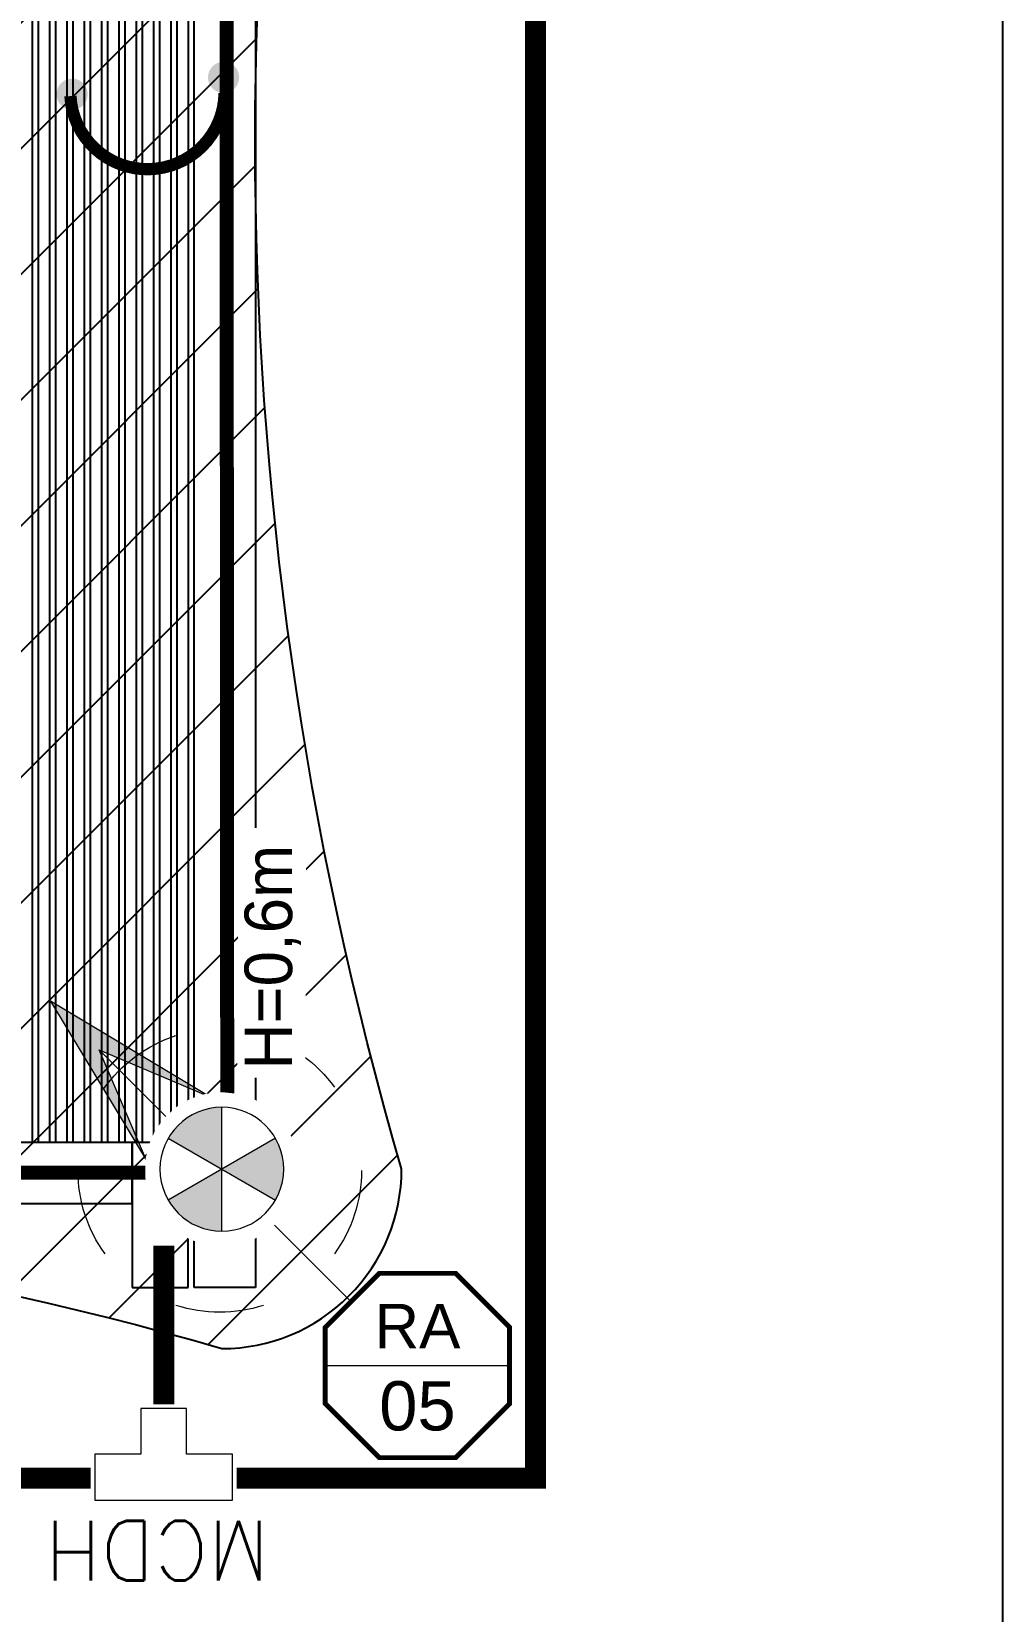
# Model space of a CAD drawing. Header units: millimetres. Extents: x -107267 to 109426, y -98906 to 83910.
# Drawn here: x 22849 to 26316, y -16538 to -10897 of the extents above; entities that cross this region are included whole.
import ezdxf
from ezdxf.enums import TextEntityAlignment as Align

# ---------------------------------------------------------------- set-up
doc = ezdxf.new("R2010")
doc.units = ezdxf.units.MM
for name, pattern in [('ACAD_ISO10W100', [18, 12, -3, 0, -3]), ('ACAD_ISO12W100', [21, 12, -3, 0, -3, 0, -3]), ('HIDDEN2', [0.1875, 0.125, -0.0625])]:
    doc.linetypes.add(name, pattern=pattern)
for name, color, linetype in [('00 - wipout', 1, 'Continuous'), ('00 - ZONA DE PROTEÇÃO', 4, 'Continuous'), ('Top (Plan) View-MISC', 7, 'Continuous')]:
    doc.layers.add(name, color=color, linetype=linetype)
for name, color, linetype, lineweight in [('000-M3G-MALHA NOVA', 5, 'ACAD_ISO10W100', 0), ('00_m3g_spda.capt_novo', 5, 'Continuous', 9), ('00_m3g_spda_ater_cabo50', 1, 'Continuous', 9), ('00_SPDA_captacao_novo', 5, 'Continuous', 9)]:
    doc.layers.add(name, color=color, linetype=linetype, lineweight=lineweight)
doc.styles.add('ARIAL', font='arial.ttf')
doc.styles.add('PDR2.0', font='romans.shx', dxfattribs={"height": 2})

# ---------------------------------------------------------------- blocks, each defined once
blk = doc.blocks.new('*U24')
at = {"lineweight": 9, "style": 'PDR2.0'}
blk.add_text('MCDH', height=1.7, dxfattribs=at).set_placement((-3.015, 1.248))
at = {"color": 255, "lineweight": 0}
blk.add_wipeout([(-2.085, 0.773), (-2.085, -0.773), (-0.773, -0.773), (-0.773, -2.085), (0.773, -2.085), (0.773, -0.773), (2.085, -0.773), (2.085, 0.773)], dxfattribs=at)
at = {"lineweight": 9}
blk.add_lwpolyline([(-0.656, -0.656), (-0.656, -1.968), (0.656, -1.968), (0.656, -0.656), (1.968, -0.656), (1.968, 0.656), (0.656, 0.656), (-0.656, 0.656), (-1.968, 0.656), (-1.968, -0.656)], close=True, dxfattribs=at)
blk = doc.blocks.new('M3G_P_PONTOS DESC')
blk.add_wipeout([(-1.552, 3.747), (-3.747, 1.552), (-3.747, -1.552), (-1.552, -3.747), (1.552, -3.747), (3.747, -1.552), (3.747, 1.552), (1.552, 3.747)])
blk.add_wipeout([(-3.747, 1.552), (-3.747, -1.552), (-1.552, -3.747), (1.552, -3.747), (3.747, -1.552), (3.747, 1.552), (1.552, 3.747), (-1.552, 3.747)])
blk.add_line((-3.747, 0), (3.747, 0))
at = {"const_width": 0.2}
blk.add_lwpolyline([(3.747, 1.552), (1.552, 3.747), (-1.552, 3.747), (-3.747, 1.552), (-3.747, -1.552), (-1.552, -3.747), (1.552, -3.747), (3.747, -1.552)], close=True, dxfattribs=at)
at = {"style": 'ARIAL'}
for tag, height, p in [('PREDIO', 2.3, (0, 0.704)), ('PONTO', 2, (0, -2.639))]:
    blk.add_attdef(tag, text='', height=height, dxfattribs=at).set_placement(p, align=Align.CENTER)
blk = doc.blocks.new('*U274')
at = {"lineweight": 9}
h = blk.add_hatch(color=256, dxfattribs=at)
h.dxf.hatch_style = 1
h.paths.add_polyline_path([(-4.834, -4.833), (-2.095, -0.287), (-3.443, -3.444), (-0.284, -2.101)])
for p, q in [((0, 0), (3.796, 3.792)), ((-3.443, -3.444), (-0.854, -0.856))]:
    blk.add_line(p, q, dxfattribs=at)
blk.add_lwpolyline([(-4.834, -4.833), (-2.095, -0.287), (-3.443, -3.444), (-0.284, -2.101)], close=True, dxfattribs=at)
for start, end in [(72, 108), (144, 180), (0, 36), (214.9534, 252), (288, 324)]:
    blk.add_arc((0, 0), 4.051, start, end, dxfattribs=at)
at = {"layer": '00_m3g_spda_ater_cabo50', "linetype": 'ACAD_ISO12W100', "ltscale": 75, "const_width": 0.375}
blk.add_lwpolyline([(0, 0), (-0.597, 0)], dxfattribs=at)
blk.add_attdef('METROS', text='', height=1.7).set_placement((-4.913, 3.845), align=Align.BOTTOM_LEFT)
at = {"color": 255, "lineweight": 0}
blk.add_wipeout([(0.24, -1.362), (0.692, -1.198), (1.059, -0.889), (1.3, -0.473), (1.383, 0), (1.3, 0.473), (1.059, 0.889), (0.692, 1.198), (0.24, 1.362), (-0.24, 1.362), (-0.692, 1.198), (-1.059, 0.889), (-1.3, 0.473), (-1.383, 0), (-1.3, -0.473), (-1.059, -0.889), (-0.692, -1.198), (-0.24, -1.362)], dxfattribs=at)
at = {"lineweight": 9}
blk.add_circle((0, 0), 1.208, dxfattribs=at)
blk = doc.blocks.new('M3G_P_CPTOR AEREO 600')
blk.add_attdef('ALTURA', text='', height=1.7).set_placement((0.739, -2.574), align=Align.TOP_LEFT)
at = {"color": 255, "lineweight": 0}
blk.add_wipeout([(-0.23, 2.19), (-0.68, 2.094), (-1.101, 1.907), (-1.473, 1.636), (-1.781, 1.294), (-2.012, 0.896), (-2.154, 0.458), (-2.202, 0), (-2.154, -0.458), (-2.012, -0.896), (-1.781, -1.294), (-1.473, -1.636), (-1.101, -1.907), (-0.68, -2.094), (-0.23, -2.19), (0.23, -2.19), (0.68, -2.094), (1.101, -1.907), (1.473, -1.636), (1.781, -1.294), (2.012, -0.896), (2.154, -0.458), (2.202, 0), (2.154, 0.458), (2.012, 0.896), (1.781, 1.294), (1.473, 1.636), (1.101, 1.907), (0.68, 2.094), (0.23, 2.19)], dxfattribs=at)
at = {"lineweight": 9}
h = blk.add_hatch(color=256, dxfattribs=at)
h.dxf.hatch_style = 1
h.paths.add_polyline_path([(0.884, 1.532, 0.267949), (-0.884, 1.532), (0, 0)])
h.paths.add_polyline_path([(-1.769, 0, 0.267949), (-0.884, -1.532), (0, 0)])
h.paths.add_polyline_path([(0.884, -1.532, 0.267949), (1.769, 0), (0, 0)])
for p, q in [((0, 0), (-0.884, 1.532)), ((0.884, 1.532), (0, 0)), ((-1.769, 0), (0, 0)), ((0, 0), (-0.884, -1.532)), ((0.884, -1.532), (0, 0)), ((0, 0), (1.769, 0))]:
    blk.add_line(p, q, dxfattribs=at)
blk.add_circle((0, 0), 1.769, dxfattribs=at)
blk = doc.blocks.new('*U333')
at = {"layer": 'Top (Plan) View-MISC', "color": 0, "linetype": 'ByBlock', "lineweight": -2}
for p, q in [((23207.9, -14861.9), (23207.9, -15381.9)), ((23407.9, -15381.9), (23407.9, -14861.9)), ((23207.9, -15381.9), (23407.9, -15381.9))]:
    blk.add_line(p, q, dxfattribs=at)
blk = doc.blocks.new('*U343')
at = {"layer": 'Top (Plan) View-MISC', "color": 0, "linetype": 'ByBlock', "lineweight": -2}
for p, q in [((23207.9, -15081.9), (23207.9, -14861.9)), ((-12967.7, -15081.9), (23207.9, -15081.9))]:
    blk.add_line(p, q, dxfattribs=at)
blk = doc.blocks.new('*U354')
at = {"layer": 'Top (Plan) View-MISC', "color": 0, "linetype": 'ByBlock', "lineweight": -2}
blk.add_line((26316.1, 4664.7), (26316.1, -19130.6), dxfattribs=at)
blk = doc.blocks.new('*U478')
at = {"layer": 'Top (Plan) View-MISC', "color": 0, "linetype": 'ByBlock', "lineweight": -2}
for p, q in [((23428.9, -15381.9), (23428.9, -7621.9)), ((23648.9, -7621.9), (23648.9, -15381.9)), ((23648.9, -15381.9), (23428.9, -15381.9))]:
    blk.add_line(p, q, dxfattribs=at)
blk = doc.blocks.new('*U481')
at = {"layer": 'Top (Plan) View-MISC', "color": 0, "linetype": 'ByBlock', "lineweight": -2}
for p, q in [((22809.9, -14861.9), (22850.6, -14861.9)), ((22871.8, -14861.9), (22912.5, -14861.9)), ((22933.7, -14861.9), (22974.4, -14861.9)), ((22995.6, -14861.9), (23036.3, -14861.9)), ((23057.5, -14861.9), (23098.2, -14861.9)), ((23119.4, -14861.9), (23160.1, -14861.9)), ((23181.3, -14861.9), (23222, -14861.9)), ((23243.2, -14861.9), (23283.9, -14861.9)), ((23305.1, -14861.9), (23345.7, -14861.9)), ((23367, -14861.9), (23407.6, -14861.9))]:
    blk.add_line(p, q, dxfattribs=at)
blk = doc.blocks.new('*U484')
at = {"layer": 'Top (Plan) View-MISC', "color": 0, "linetype": 'ByBlock', "lineweight": -2}
for p, q in [((23407.6, -7621.9), (23407.6, -14861.9)), ((23407.6, -14861.9), (23428.9, -14861.9))]:
    blk.add_line(p, q, dxfattribs=at)
blk = doc.blocks.new('*U485')
at = {"layer": 'Top (Plan) View-MISC', "color": 0, "linetype": 'ByBlock', "lineweight": -2}
for p, q in [((23345.7, -7621.9), (23345.7, -14861.9)), ((23367, -7621.9), (23367, -14861.9)), ((23345.7, -14861.9), (23367, -14861.9))]:
    blk.add_line(p, q, dxfattribs=at)
blk = doc.blocks.new('*U486')
at = {"layer": 'Top (Plan) View-MISC', "color": 0, "linetype": 'ByBlock', "lineweight": -2}
for p, q in [((23283.9, -7621.9), (23283.9, -14861.9)), ((23305.1, -7621.9), (23305.1, -14861.9)), ((23283.9, -14861.9), (23305.1, -14861.9))]:
    blk.add_line(p, q, dxfattribs=at)
blk = doc.blocks.new('*U487')
at = {"layer": 'Top (Plan) View-MISC', "color": 0, "linetype": 'ByBlock', "lineweight": -2}
for p, q in [((23222, -7621.9), (23222, -14861.9)), ((23243.2, -7621.9), (23243.2, -14861.9)), ((23222, -14861.9), (23243.2, -14861.9))]:
    blk.add_line(p, q, dxfattribs=at)
blk = doc.blocks.new('*U488')
at = {"layer": 'Top (Plan) View-MISC', "color": 0, "linetype": 'ByBlock', "lineweight": -2}
for p, q in [((23160.1, -7621.9), (23160.1, -14861.9)), ((23181.3, -7621.9), (23181.3, -14861.9)), ((23160.1, -14861.9), (23181.3, -14861.9))]:
    blk.add_line(p, q, dxfattribs=at)
blk = doc.blocks.new('*U489')
at = {"layer": 'Top (Plan) View-MISC', "color": 0, "linetype": 'ByBlock', "lineweight": -2}
for p, q in [((23098.2, -7621.9), (23098.2, -14861.9)), ((23119.4, -7621.9), (23119.4, -14861.9)), ((23098.2, -14861.9), (23119.4, -14861.9))]:
    blk.add_line(p, q, dxfattribs=at)
blk = doc.blocks.new('*U490')
at = {"layer": 'Top (Plan) View-MISC', "color": 0, "linetype": 'ByBlock', "lineweight": -2}
for p, q in [((23036.3, -7621.9), (23036.3, -14861.9)), ((23057.5, -7621.9), (23057.5, -14861.9)), ((23036.3, -14861.9), (23057.5, -14861.9))]:
    blk.add_line(p, q, dxfattribs=at)
blk = doc.blocks.new('*U491')
at = {"layer": 'Top (Plan) View-MISC', "color": 0, "linetype": 'ByBlock', "lineweight": -2}
for p, q in [((22974.4, -7621.9), (22974.4, -14861.9)), ((22995.6, -7621.9), (22995.6, -14861.9)), ((22974.4, -14861.9), (22995.6, -14861.9))]:
    blk.add_line(p, q, dxfattribs=at)
blk = doc.blocks.new('*U492')
at = {"layer": 'Top (Plan) View-MISC', "color": 0, "linetype": 'ByBlock', "lineweight": -2}
for p, q in [((22912.5, -7621.9), (22912.5, -14861.9)), ((22933.7, -7621.9), (22933.7, -14861.9)), ((22912.5, -14861.9), (22933.7, -14861.9))]:
    blk.add_line(p, q, dxfattribs=at)
blk = doc.blocks.new('*U493')
at = {"layer": 'Top (Plan) View-MISC', "color": 0, "linetype": 'ByBlock', "lineweight": -2}
for p, q in [((22850.6, -7621.9), (22850.6, -14861.9)), ((22871.8, -7621.9), (22871.8, -14861.9)), ((22850.6, -14861.9), (22871.8, -14861.9))]:
    blk.add_line(p, q, dxfattribs=at)
blk = doc.blocks.new('*U1104')
at = {"layer": 'Top (Plan) View-MISC', "color": 0, "linetype": 'ByBlock', "lineweight": -2}
for p, q in [((23526, -15128), (23526, -15119.4)), ((23526, -15119.4), (23545, -15119.4)), ((23526, -15128), (23545, -15128)), ((23545, -15128), (23545, -15119.4))]:
    blk.add_line(p, q, dxfattribs=at)

msp = doc.modelspace()

# ---------------------------------------------------------------- hatches: boundary and pattern name
at = {"layer": '00_SPDA_captacao_novo', "linetype": 'HIDDEN2', "lineweight": -2, "ltscale": 2750}
h = msp.add_hatch(color=256, dxfattribs=at)
h.dxf.hatch_style = 1
edge = h.paths.add_edge_path()
edge.add_arc((23534.5, -11060.2), 55.8, 180, 540, ccw=False)
h = msp.add_hatch(color=256, dxfattribs=at)
h.dxf.hatch_style = 1
edge = h.paths.add_edge_path()
edge.add_arc((22993.5, -11120.3), 55.8, 180, 540, ccw=False)

# ---------------------------------------------------------------- linework, layer by layer
at = {"layer": '00_m3g_spda_ater_cabo50', "linetype": 'ACAD_ISO12W100', "lineweight": -2, "const_width": 75}
msp.add_lwpolyline([(-22409.7, 1138.1), (-22409.7, -11569.8), (-14407.5, -11569.8), (-14407.5, -16061.9), (24648.9, -16061.9), (24648.9, 1138.1), (-2214.8, 1138.1), (-2214.8, 4938.1), (-7364.8, 4938.1), (-7364.8, 1138.1)], close=True, dxfattribs=at)
at = {"layer": '00_m3g_spda_ater_cabo50', "linetype": 'ACAD_ISO12W100', "lineweight": -2, "const_width": 75, "elevation": 6590}
msp.add_lwpolyline([(23320.5, -15232.3), (23320.6, -15973)], dxfattribs=at)
at = {"layer": '00_SPDA_captacao_novo', "linetype": 'HIDDEN2', "lineweight": -2, "ltscale": 2750, "const_width": 43.8, "elevation": 5647.8}
msp.add_lwpolyline([(23538, -11115.7, -0.968586), (22987.5, -11127.1, -1)], format="xyb", dxfattribs=at)

# ---------------------------------------------------------------- block references
at = {"layer": 'Top (Plan) View-MISC'}
msp.add_blockref('*U493', (0, 0), dxfattribs=at)

# ---------------------------------------------------------------- next in the draw order: block references
at = {"layer": '00_m3g_spda.capt_novo', "xscale": -125, "yscale": 125, "zscale": 125, "rotation": 180}
msp.add_blockref('*U274', (23520.7, -14963.6, 6590), dxfattribs=at)

# ---------------------------------------------------------------- next in the draw order: linework, layer by layer
at = {"layer": '000-M3G-MALHA NOVA', "ltscale": 0.5, "const_width": 50}
msp.add_lwpolyline([(-21305, -95.6), (23538.6, -97.6), (23547.6, -14971.9), (23207.9, -14971.9), (-13075, -14971.9), (-13130.7, -14971.9), (-13295, -14971.9), (-13295, -10508.5), (-13295, -10455), (-21305, -10455), (-21305, -95.6)], close=True, dxfattribs=at)

# ---------------------------------------------------------------- next in the draw order: block references
at = {"layer": 'Top (Plan) View-MISC'}
for name in ['*U354', '*U478', '*U481', '*U492', '*U491', '*U490', '*U489', '*U488', '*U487', '*U486', '*U485', '*U484', '*U343', '*U333', '*U1104']:
    msp.add_blockref(name, (0, 0), dxfattribs=at)

# ---------------------------------------------------------------- next in the draw order: block references
at = {"layer": '00_m3g_spda.capt_novo'}
ref = msp.add_blockref('M3G_P_PONTOS DESC', (24226.8, -15660, 6590), dxfattribs=dict(at, xscale=87.84732026491085, yscale=87.84732026491085, zscale=87.84732026491085))
ref.add_attrib('PONTO', '05', dxfattribs={"layer": '0', "height": 175.69, "style": 'ARIAL'}).set_placement((24226.8, -15891.8, 6590), align=Align.CENTER)
ref.add_attrib('PREDIO', 'RA', dxfattribs={"layer": '0', "height": 158.13, "style": 'ARIAL'}).set_placement((24226.8, -15598.1, 6590), align=Align.CENTER)
at = {"layer": '00_m3g_spda_ater_cabo50', "xscale": 125, "yscale": 125, "zscale": 125, "rotation": 180}
msp.add_blockref('*U24', (23320.6, -16059), dxfattribs=at)

# ---------------------------------------------------------------- next in the draw order: hatches: boundary and pattern name
at = {"layer": '00 - ZONA DE PROTEÇÃO'}
h = msp.add_hatch(dxfattribs=at)
h.set_pattern_fill('ANSI31', color=256, scale=100)
h.paths.add_polyline_path([(-13707.5, -10990.4, -0.186516), (-13820.6, -14966.5, 0.414214), (-13179.3, -15607.9, -0.104933), (-3151, -15607.9, -0.09784), (6816.5, -15607.9, -0.097708), (16816.5, -15607.9, -0.143023), (23528.8, -15599.5, 0.414214), (24170.1, -14958.2, -0.142426), (24170.1, -7613.3, -0.10484), (23957.5, 478.5, 0.414214), (23316.2, 1119.8, -0.093557), (16807.7, 577.3, -0.082777), (6855.7, 562.6, -0.082236), (-3141.3, 575.6, -0.08359), (-13132.3, 575.6, -0.101166), (-21195.5, 556.2, 0.414214), (-21836.8, -85.1, -0.113967), (-21836.8, -7622.3, -0.301912), (-21836.8, -10478, 0.414214), (-21195.5, -11119.4, -0.128973)])
h.paths.add_polyline_path([(-20156.9, -9561, 0.142702), (-20481.7, -7424.5, 0.092198), (-20379.7, -831.6, 0.088905), (-13141.3, -732.3, 0.083475), (-3150.3, -732.3, 0.082902), (6855.6, -738.1, 0.108059), (16863.1, -739.3, 0.098139), (22506.3, -522.8, 0.085608), (22847, -7584.3, 0.113812), (22635.2, -14069.1, 0.112262), (16761.1, -14291.3, 0.092477), (6816.6, -14301.6, 0.093024), (-3142, -14299.9, 0.090083), (-12232.6, -14126.3, 0.160127), (-12766.5, -9913.6, 0.116887)], flags=16)

# ---------------------------------------------------------------- next in the draw order: linework, layer by layer
at = {"layer": '00 - ZONA DE PROTEÇÃO', "elevation": 6590}
msp.add_lwpolyline([(-21836.8, -85.1, -0.113967), (-21836.8, -7622.3, -0.301912), (-21836.8, -10478, 0.414214), (-21195.5, -11119.4, -0.128973), (-13707.5, -10990.4, -0.186516), (-13820.6, -14966.5, 0.414214), (-13179.3, -15607.9, -0.104933), (-3151, -15607.9, -0.09784), (6816.5, -15607.9, -0.097708), (16816.5, -15607.9, -0.143023), (23528.8, -15599.5, 0.414214), (24170.1, -14958.2, -0.142426), (24170.1, -7613.3, -0.10484), (23957.5, 478.5, 0.414214), (23316.2, 1119.8, -0.093557), (16807.7, 577.3, -0.082777), (6855.7, 562.6, -0.082236), (-3141.3, 575.6, -0.08359), (-13132.3, 575.6, -0.101166), (-21195.5, 556.2, 0.414214)], format="xyb", close=True, dxfattribs=at)

# ---------------------------------------------------------------- next in the draw order: wipeouts: each hides what was drawn before it
msp.add_wipeout([(23583.8, -14632.8), (23587.5, -13740.3), (23829.3, -13740.3), (23826.2, -14630.4)]).translate(0, 0, 13180).dxf.layer = '00 - wipout'

# ---------------------------------------------------------------- next in the draw order: block references
at = {"layer": '00_SPDA_captacao_novo'}
ref = msp.add_blockref('M3G_P_CPTOR AEREO 600', (23528.2, -14959.1, 6590), dxfattribs=dict(at, xscale=-125, yscale=125, zscale=125, rotation=270.0000000000001))
ref.add_attrib('ALTURA', 'H=0,6m', dxfattribs={"layer": '0', "height": 170, "rotation": 90}).set_placement((23609.4, -14603.2), align=Align.TOP_LEFT)

doc.saveas('drawing.dxf')
